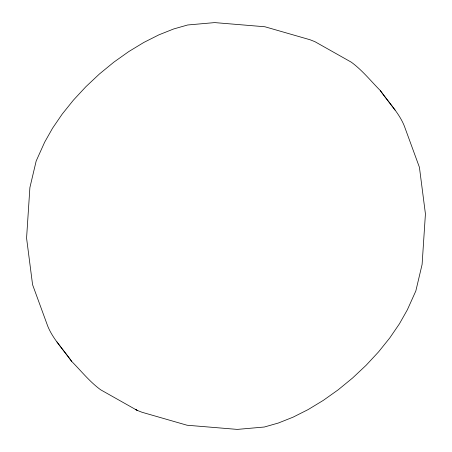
<?xml version="1.0" encoding="UTF-8"?>
<svg xmlns="http://www.w3.org/2000/svg" width="452" height="452" viewBox="0 0 452 452"><rect width="100%" height="100%" fill="white"/><g stroke="black" fill="none" stroke-linecap="round" stroke-linejoin="round"><path stroke-width="0.68" d="M137.301 410.41L141.973 412.252L187.083 425.236L237.306 429.4L264.324 427.021L278.364 423.021L293.06 417.173L308.123 409.585L323.248 400.416L338.147 389.839L352.52 378.058L366.092 365.318L378.59 351.854L389.771 337.938L399.41 323.847L407.331 309.852L415.829 290.975L422.106 264.42L425.428 213.898L419.422 167.297L404.252 125.831C398.867 112.582 388.347 102.22 380.313 90.586C370.815 80.976 362.267 70.201 351.294 62.178L314.891 41.663L310.027 39.748L264.917 26.764L214.694 22.6L187.676 24.979L173.636 28.979L158.94 34.827L143.877 42.415L128.752 51.584L113.853 62.161L99.48 73.942L85.908 86.682L73.41 100.146L62.229 114.062L52.59 128.153L44.669 142.148L36.171 161.025L29.894 187.58L26.572 238.102L32.578 284.703L47.748 326.169C53.133 339.418 63.653 349.78 71.687 361.414C81.207 370.99 89.711 381.833 100.706 389.822L136.25 409.857M380.313 90.586L395.076 110.118M56.924 341.881L71.687 361.414M137.109 410.337L135.866 409.614L137.109 410.337"/></g></svg>
